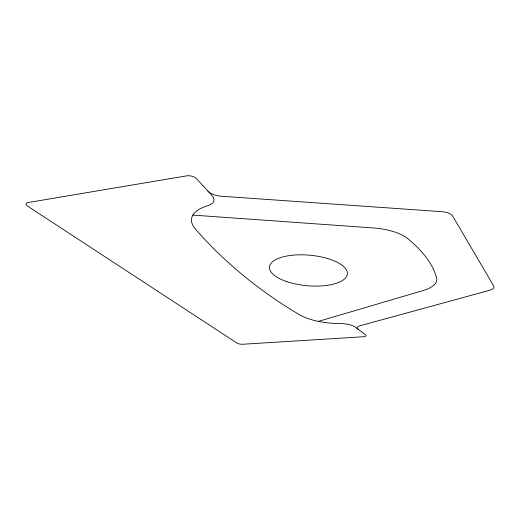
<?xml version="1.0" encoding="UTF-8"?>
<svg xmlns="http://www.w3.org/2000/svg" width="520" height="520" viewBox="0 0 520 520"><rect width="100%" height="100%" fill="white"/><g stroke="black" fill="none" stroke-linecap="round" stroke-linejoin="round"><path stroke-width="0.78" d="M318.448 321.38L422.949 290.602A39.488 15.275 2.4 0 0 436.637 278.089C432.367 261.95 420.485 249.411 408.109 238.862A42.725 18.083 3 0 0 373.445 227.968L192.907 215.098M358.098 329.257A9.51 3.133 3.6 0 1 359.957 325.78L489.346 290.381A11.473 4.271 0.1 0 0 493.668 285.928L452.855 216.346A13.507 6.117 0.3 0 0 441.662 211.666L221.41 196.235A13.63 6.396 8.8 0 1 207.883 191.048M193.369 214.338L192.556 215.683A49.842 21.587 7.6 0 0 195.228 228.806C225.017 263.081 260.702 291.805 299.741 314.886A39.962 13.955 4.4 0 0 317.401 321.172L319.793 321.653A39.962 13.955 4.4 0 0 339.931 323.55A14.125 4.641 4.2 0 1 355.206 327.093L365.651 334.893A4.635 1.489 3.8 0 1 363.09 336.772L242.879 344.253A4.316 1.3 6.5 0 1 237.075 343.135L27.677 206.18A6.578 2.574 13.8 0 1 28.093 202.534L186.583 175.864A6.975 3.302 10.1 0 1 196.404 178.522L212.03 195.566A20.026 9.094 9.6 0 1 207.603 205.764A49.842 21.587 7.6 0 0 193.369 214.338M286.293 281.437A39.098 15.314 5.1 0 0 347.262 274.619A39.098 15.314 5.1 0 0 291.7 255.314A39.098 15.314 5.1 0 0 286.293 281.437"/></g></svg>
